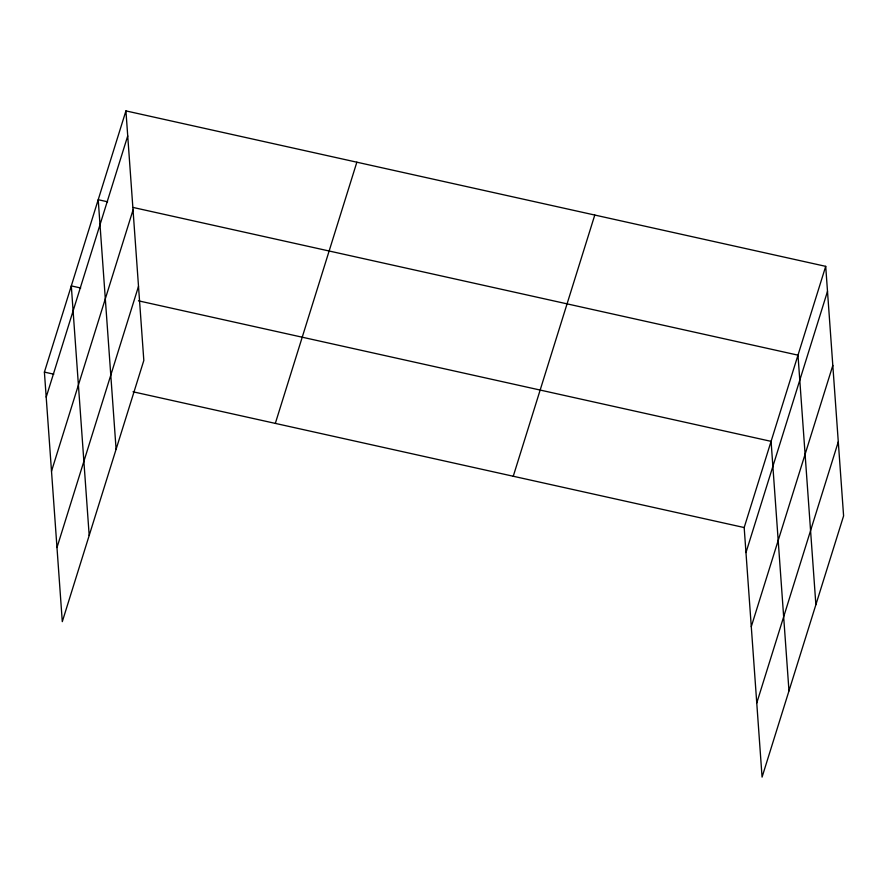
<?xml version="1.0" encoding="UTF-8"?>
<svg xmlns="http://www.w3.org/2000/svg" width="888" height="888" viewBox="0 0 888 888"><rect width="100%" height="100%" fill="white"/><g stroke="black" fill="none" stroke-linecap="round" stroke-linejoin="round"><path stroke-width="1.33" d="M125.93 110.9L143.823 360.45L62.293 621.655L44.4 372.105L125.93 110.9L825.707 266.345L843.6 515.895L762.071 777.1L744.177 527.55L825.707 266.345M46.198 397.125L127.728 135.92M51.504 471.217L133.034 210.012M56.976 547.552L138.506 286.347M275.324 423.398L356.854 162.193M513.253 476.257L594.782 215.051M745.976 552.569L827.505 291.364M751.281 626.662L832.822 365.456M756.754 703.007L838.294 441.802M107.603 201.798L98.213 199.711L116.095 449.261M133.122 207.459L797.99 355.156L815.883 604.706M80.708 287.99L71.306 285.903L89.189 535.453M138.439 300.821L771.084 441.358L788.977 690.908M44.4 372.105L53.802 374.192M133.011 391.786L744.177 527.55"/></g></svg>
